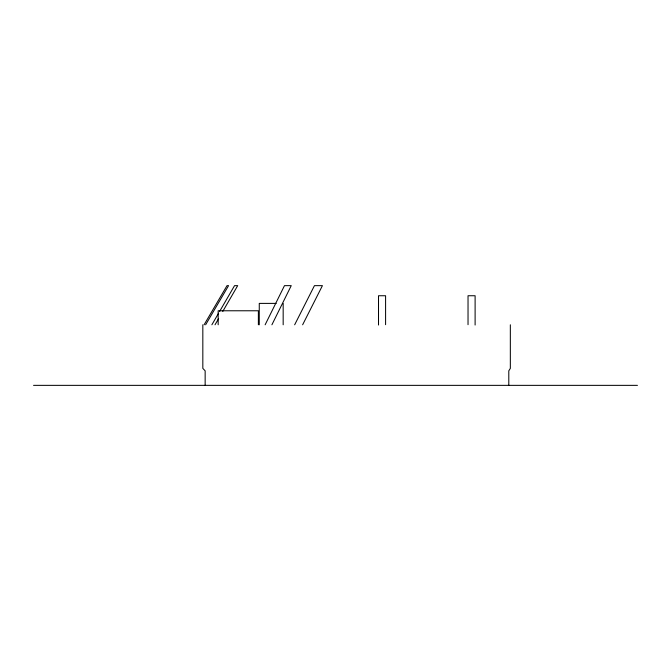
<?xml version="1.0" encoding="UTF-8"?>
<svg xmlns="http://www.w3.org/2000/svg" width="671" height="671" viewBox="0 0 671 671"><rect width="100%" height="100%" fill="white"/><g stroke="black" fill="none" stroke-linecap="round" stroke-linejoin="round"><path stroke-width="1.01" d="M265.137 324.789L284.479 285.645L291.239 285.645L271.906 324.789M294.653 324.789L314.447 285.645L322.424 285.645L302.629 324.789M211.877 324.789L218.578 313.231M219.61 311.445L234.548 285.645L237.693 285.645L222.755 311.445M215.022 324.789L218.629 318.566M204.085 324.789L227.024 285.645L228.568 285.645L205.628 324.789M276.2 303.393L259.266 303.393L259.266 324.789M33.55 385.355L637.45 385.355M510.337 324.789L510.337 368.387L508.794 370.837L508.794 385.355M475.11 325.032L475.11 295.743L468.031 295.743L468.031 324.689M385.59 324.689L385.59 295.743L378.511 295.743L378.511 325.032M283.17 303.393L283.17 324.789M258.377 324.789L258.377 310.774L218.167 310.774L218.167 324.789M205.15 385.355L205.15 370.837L202.827 368.387L202.827 324.789"/></g></svg>
